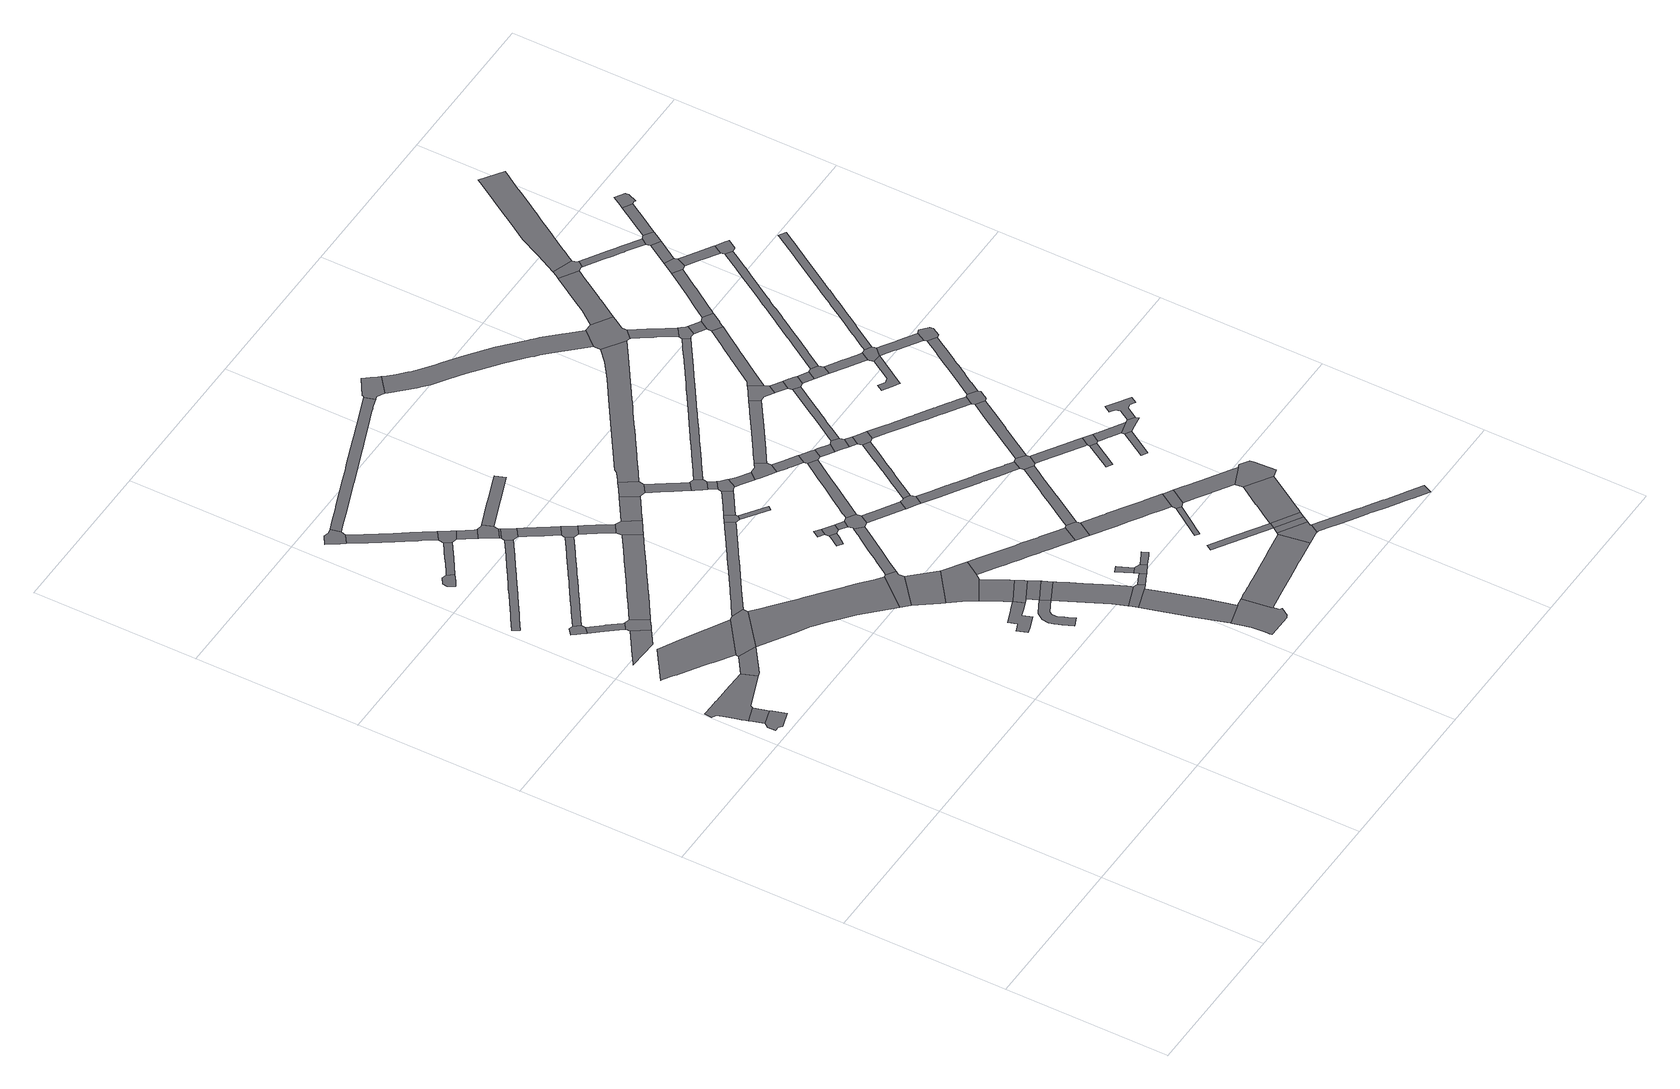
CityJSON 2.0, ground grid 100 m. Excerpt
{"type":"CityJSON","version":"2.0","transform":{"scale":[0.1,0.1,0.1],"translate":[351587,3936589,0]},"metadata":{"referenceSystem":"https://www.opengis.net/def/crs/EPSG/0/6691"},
"CityObjects":{
"road1":{"type":"Road","geometry":[{"type":"MultiSurface","lod":"1","boundaries":[[[0,1,2,3,4,5,6,7]]]}]},
"road2":{"type":"Road","geometry":[{"type":"MultiSurface","lod":"1","boundaries":[[[8,9,7,6,10]]]}]},
"road3":{"type":"Road","attributes":{"RoadStructureAttribute.sectionType":"1"},"geometry":[{"type":"MultiSurface","lod":"1","boundaries":[[[11,12,13,14,15,16,8,10,17,18,19,20,21,22,23,24,25,26,27,28]]]}]},
"road4":{"type":"Road","attributes":{"RoadStructureAttribute.sectionType":"1"},"geometry":[{"type":"MultiSurface","lod":"1","boundaries":[[[29,30,31,32,33,34,35,36]]]}]},
"road5":{"type":"Road","attributes":{"RoadStructureAttribute.sectionType":"1"},"geometry":[{"type":"MultiSurface","lod":"1","boundaries":[[[37,38,19,18,39,40]]]}]},
"road6":{"type":"Road","geometry":[{"type":"MultiSurface","lod":"1","boundaries":[[[41,42,43,44,45,46,47,48,49]]]}]},
"road7":{"type":"Road","attributes":{"RoadStructureAttribute.sectionType":"1"},"geometry":[{"type":"MultiSurface","lod":"1","boundaries":[[[50,51,52,53,54,55,56,57,58,59,60,61,62,63]]]}]},
"road8":{"type":"Road","attributes":{"RoadStructureAttribute.sectionType":"1"},"geometry":[{"type":"MultiSurface","lod":"1","boundaries":[[[64,65,66,67,48,47,68,69,70]]]}]},
"road9":{"type":"Road","geometry":[{"type":"MultiSurface","lod":"1","boundaries":[[[71,29,36,72,73,74,75,76,77,64,70]]]}]},
"road10":{"type":"Road","geometry":[{"type":"MultiSurface","lod":"1","boundaries":[[[78,79,80,81,60,59,37,40]]]}]},
"road11":{"type":"Road","geometry":[{"type":"MultiSurface","lod":"1","boundaries":[[[82,83,84,85,86,87,88,89,90]]]}]},
"road12":{"type":"Road","attributes":{"RoadStructureAttribute.sectionType":"1"},"geometry":[{"type":"MultiSurface","lod":"1","boundaries":[[[91,92,93,94,95,96,97,98,99,100,101,102,103,104,105,106,107,108,109,110,111,112,113,114]]]}]},
"road13":{"type":"Road","attributes":{"RoadStructureAttribute.sectionType":"1"},"geometry":[{"type":"MultiSurface","lod":"1","boundaries":[[[115,116,117,118,119,120,121,122,123,124,125,126,127,128,129,130,41,49,131,132,133,134,135,136,137,138,139,140,141,142,143,144]]]}]},
"road14":{"type":"Road","attributes":{"RoadStructureAttribute.sectionType":"1"},"geometry":[{"type":"MultiSurface","lod":"1","boundaries":[[[145,146,147,148,90,89,149,150]]]}]},
"road15":{"type":"Road","geometry":[{"type":"MultiSurface","lod":"1","boundaries":[[[151,152,153,154,155,156,157,158,159,160]]]}]},
"road16":{"type":"Road","attributes":{"RoadStructureAttribute.sectionType":"1"},"geometry":[{"type":"MultiSurface","lod":"1","boundaries":[[[161,162,163,164,165,166,167,168,169,170,171,172,173,174,175,176,177,178,179,180,181,78,40]]]}]},
"road17":{"type":"Road","attributes":{"RoadStructureAttribute.sectionType":"1"},"geometry":[{"type":"MultiSurface","lod":"1","boundaries":[[[182,183,184,185,186,187,188,189,190,191,192,193,194,195,196,197,158,157]]]}]},
"road18":{"type":"Road","attributes":{"RoadStructureAttribute.sectionType":"1"},"geometry":[{"type":"MultiSurface","lod":"1","boundaries":[[[198,199,200,201,202,203,204,205,206,207,208,209,210,211,212,213,214,215,216,217,218,219,220,221,222,223,76,75]]]}]},
"road19":{"type":"Road","geometry":[{"type":"MultiSurface","lod":"1","boundaries":[[[224,225,226,192,191,145,150,227,228]]]}]},
"road20":{"type":"Road","attributes":{"RoadStructureAttribute.sectionType":"1"},"geometry":[{"type":"MultiSurface","lod":"1","boundaries":[[[229,230,231,232,224,228]]]}]},
"road21":{"type":"Road","geometry":[{"type":"MultiSurface","lod":"1","boundaries":[[[233,234,231,230,235,236,237,238,239,240]]]}]},
"road22":{"type":"Road","attributes":{"RoadStructureAttribute.sectionType":"1"},"geometry":[{"type":"MultiSurface","lod":"1","boundaries":[[[241,238,237,242]]]}]},
"road23":{"type":"Road","geometry":[{"type":"MultiSurface","lod":"1","boundaries":[[[243,244,245,241,242,91,114]]]}]},
"road24":{"type":"Road","attributes":{"RoadStructureAttribute.sectionType":"1"},"geometry":[{"type":"MultiSurface","lod":"1","boundaries":[[[246,247,248,249,250,251,252,253,254,255,256,257,258,259,260,261,262,263,264,81,80,265,266,267,268,269,270,271,272,273,274]]]}]},
"road25":{"type":"Road","attributes":{"RoadStructureAttribute.sectionType":"1"},"geometry":[{"type":"MultiSurface","lod":"1","boundaries":[[[275,276,277,278,279,280,281,282,283,284,285,286,287,288,289]]]}]},
"road26":{"type":"Road","attributes":{"RoadStructureAttribute.sectionType":"1"},"geometry":[{"type":"MultiSurface","lod":"1","boundaries":[[[290,291,292,293,294,295,296,297,244,243,298,299,300,301,302,303]]]}]},
"road27":{"type":"Road","geometry":[{"type":"MultiSurface","lod":"1","boundaries":[[[170,304,305,306,307,308,171]]]}]},
"road28":{"type":"Road","attributes":{"RoadStructureAttribute.sectionType":"1"},"geometry":[{"type":"MultiSurface","lod":"1","boundaries":[[[309,310,311,312,313,314,315,316,317,318,319,320,321,322,323,324,325,326]]]}]},
"road29":{"type":"Road","geometry":[{"type":"MultiSurface","lod":"1","boundaries":[[[327,328,290,303,115,144]]]}]},
"road30":{"type":"Road","attributes":{"RoadStructureAttribute.sectionType":"1"},"geometry":[{"type":"MultiSurface","lod":"1","boundaries":[[[329,330,331,305,304,332,333,334,335]]]}]},
"road31":{"type":"Road","attributes":{"RoadStructureAttribute.sectionType":"1"},"geometry":[{"type":"MultiSurface","lod":"1","boundaries":[[[336,337,338,328,327,339,340,341,342,343]]]}]},
"road32":{"type":"Road","attributes":{"RoadStructureAttribute.sectionType":"1"},"geometry":[{"type":"MultiSurface","lod":"1","boundaries":[[[344,345,346,347,348,349,350,289]]]}]},
"road33":{"type":"Road","geometry":[{"type":"MultiSurface","lod":"1","boundaries":[[[351,348,347,352,353,354,329,335]]]}]},
"road34":{"type":"Road","geometry":[{"type":"MultiSurface","lod":"1","boundaries":[[[355,212,211,356,357,358,359,360,361,362,336,343]]]}]},
"road35":{"type":"Road","geometry":[{"type":"MultiSurface","lod":"1","boundaries":[[[363,364,344,289,288,365,366]]]}]},
"road36":{"type":"Road","attributes":{"RoadStructureAttribute.sectionType":"1"},"geometry":[{"type":"MultiSurface","lod":"1","boundaries":[[[367,368,369,370,371,372,233,240]]]}]},
"road37":{"type":"Road","attributes":{"RoadStructureAttribute.sectionType":"1"},"geometry":[{"type":"MultiSurface","lod":"1","boundaries":[[[326,373,374,363,366]]]}]},
"road38":{"type":"Road","geometry":[{"type":"MultiSurface","lod":"1","boundaries":[[[325,375,376,373,326]]]}]},
"road39":{"type":"Road","attributes":{"RoadStructureAttribute.sectionType":"1"},"geometry":[{"type":"MultiSurface","lod":"1","boundaries":[[[377,378,379,380,381,382,383,384,375,325,385,386,387]]]}]},
"road40":{"type":"Road","attributes":{"RoadStructureAttribute.sectionType":"1"},"geometry":[{"type":"MultiSurface","lod":"1","boundaries":[[[159,388,389,390,391,392,393,394,395,396,397,398,399,400,401,402,403,404,405,406,407,408,409,410,411,412,413,414,415,416,160]]]}]},
"road41":{"type":"Road","attributes":{"RoadStructureAttribute.sectionType":"1"},"geometry":[{"type":"MultiSurface","lod":"1","boundaries":[[[417,418,419,420,421,422,423,424,425,426,427,428,429,430]]]}]},
"road42":{"type":"Road","geometry":[{"type":"MultiSurface","lod":"1","boundaries":[[[431,417,430,432,433,377,387]]]}]},
"road43":{"type":"Road","geometry":[{"type":"MultiSurface","lod":"1","boundaries":[[[434,435,423,422,436,437,438,439,440,441,442,443,444,445,446,447,448,449,450,451,452,453]]]}]},
"road44":{"type":"Road","attributes":{"RoadStructureAttribute.sectionType":"1"},"geometry":[{"type":"MultiSurface","lod":"1","boundaries":[[[454,455,456,457,458,459,460,461,462,308,307,463,464,465,466,467,468]]]}]},
"road45":{"type":"Road","attributes":{"RoadStructureAttribute.sectionType":"1"},"geometry":[{"type":"MultiSurface","lod":"1","boundaries":[[[359,469,470,471,472,473,360]]]}]},
"road46":{"type":"Road","attributes":{"RoadStructureAttribute.sectionType":"1"},"geometry":[{"type":"MultiSurface","lod":"1","boundaries":[[[474,475,476,477,478,479]]]}]},
"road47":{"type":"Road","geometry":[{"type":"MultiSurface","lod":"1","boundaries":[[[480,481,482,483,246,274]]]}]},
"road48":{"type":"Road","attributes":{"RoadStructureAttribute.sectionType":"1"},"geometry":[{"type":"MultiSurface","lod":"1","boundaries":[[[484,485,486,487]]]}]},
"road49":{"type":"Road","geometry":[{"type":"MultiSurface","lod":"1","boundaries":[[[488,484,487,479,478,489]]]}]},
"road50":{"type":"Road","attributes":{"RoadStructureAttribute.sectionType":"1"},"geometry":[{"type":"MultiSurface","lod":"1","boundaries":[[[490,491,492,493,433,432]]]}]},
"road51":{"type":"Road","attributes":{"RoadStructureAttribute.sectionType":"1"},"geometry":[{"type":"MultiSurface","lod":"1","boundaries":[[[494,495,481,480]]]}]},
"road52":{"type":"Road","attributes":{"RoadStructureAttribute.sectionType":"1"},"geometry":[{"type":"MultiSurface","lod":"1","boundaries":[[[496,488,489,497]]]}]},
"road53":{"type":"Road","geometry":[{"type":"MultiSurface","lod":"1","boundaries":[[[498,499,500,473,472,501,502,503]]]}]},
"road54":{"type":"Road","attributes":{"RoadStructureAttribute.sectionType":"1"},"geometry":[{"type":"MultiSurface","lod":"1","boundaries":[[[504,483,482,505,506,507,508]]]}]},
"road55":{"type":"Road","attributes":{"RoadStructureAttribute.sectionType":"1"},"geometry":[{"type":"MultiSurface","lod":"1","boundaries":[[[509,510,511,512]]]}]},
"road56":{"type":"Road","attributes":{"RoadStructureAttribute.sectionType":"1"},"geometry":[{"type":"MultiSurface","lod":"1","boundaries":[[[513,514,515,516,517,518,519,520,353,352,521,522,523,524,525,526,527,528,529,530,531,532,533,534]]]}]},
"road57":{"type":"Road","geometry":[{"type":"MultiSurface","lod":"1","boundaries":[[[535,454,468,536,537,538,539,496,497]]]}]},
"road58":{"type":"Road","geometry":[{"type":"MultiSurface","lod":"1","boundaries":[[[511,492,491,540,541,512]]]}]},
"road59":{"type":"Road","attributes":{"RoadStructureAttribute.sectionType":"1"},"geometry":[{"type":"MultiSurface","lod":"1","boundaries":[[[502,542,543,544,545,546,547,548,549,503]]]}]},
"road60":{"type":"Road","geometry":[{"type":"MultiSurface","lod":"1","boundaries":[[[550,551,552,546,545,553,554,555,556,557,558]]]}]},
"road61":{"type":"Road","attributes":{"RoadStructureAttribute.sectionType":"1"},"geometry":[{"type":"MultiSurface","lod":"1","boundaries":[[[557,559,560,558]]]}]},
"road62":{"type":"Road","attributes":{"RoadStructureAttribute.sectionType":"1"},"geometry":[{"type":"MultiSurface","lod":"1","boundaries":[[[540,561,562,563,564,541]]]}]},
"road63":{"type":"Road","geometry":[{"type":"MultiSurface","lod":"1","boundaries":[[[507,565,566,567,568,569,560,559,508]]]}]},
"road64":{"type":"Road","attributes":{"RoadStructureAttribute.sectionType":"1"},"geometry":[{"type":"MultiSurface","lod":"1","boundaries":[[[570,571,572,573,537,536]]]}]},
"road65":{"type":"Road","attributes":{"RoadStructureAttribute.sectionType":"1"},"geometry":[{"type":"MultiSurface","lod":"1","boundaries":[[[574,575,576,577,578,579,580,581,582,583,584,585,586,587,588,589,590,591,592,593,434,453,594,595,596,597,598,599,600,601,602,603,604,605,606,607,608,609,610,611,612,613,614]]]}]},
"road66":{"type":"Road","attributes":{"RoadStructureAttribute.sectionType":"1"},"geometry":[{"type":"MultiSurface","lod":"1","boundaries":[[[566,615,616,617,618,567]]]}]},
"road67":{"type":"Road","geometry":[{"type":"MultiSurface","lod":"1","boundaries":[[[533,619,620,621,622,623,624,534]]]}]},
"road68":{"type":"Road","geometry":[{"type":"MultiSurface","lod":"1","boundaries":[[[625,626,571,570,627,628,629,630,631]]]}]},
"road69":{"type":"Road","attributes":{"RoadStructureAttribute.sectionType":"1"},"geometry":[{"type":"MultiSurface","lod":"1","boundaries":[[[632,633,634,635,636,637,638,639,640,641,539,538,642,643,644,645,646,647,648,649,650]]]}]},
"road70":{"type":"Road","geometry":[{"type":"MultiSurface","lod":"1","boundaries":[[[651,652,653,654,655,617,616,656,657,658,659]]]}]},
"road71":{"type":"Road","attributes":{"RoadStructureAttribute.sectionType":"1"},"geometry":[{"type":"MultiSurface","lod":"1","boundaries":[[[660,661,662,663,664,665,666,651,659]]]}]},
"road72":{"type":"Road","attributes":{"RoadStructureAttribute.sectionType":"1"},"geometry":[{"type":"MultiSurface","lod":"1","boundaries":[[[667,668,669,670,671]]]}]},
"road73":{"type":"Road","geometry":[{"type":"MultiSurface","lod":"1","boundaries":[[[403,672,673,674,675,676,677,678,679,680,404]]]}]},
"road74":{"type":"Road","attributes":{"RoadStructureAttribute.sectionType":"1"},"geometry":[{"type":"MultiSurface","lod":"1","boundaries":[[[681,682,683,684,685,686,687,688,689,622,621,690,691,692,693,694,695,696]]]}]},
"road75":{"type":"Road","attributes":{"RoadStructureAttribute.sectionType":"1"},"geometry":[{"type":"MultiSurface","lod":"1","boundaries":[[[697,698,699,700,701,702,703,704,705,706,707,708,709,710,711,712,713,714,715,625,631]]]}]},
"road76":{"type":"Road","attributes":{"RoadStructureAttribute.sectionType":"1"},"geometry":[{"type":"MultiSurface","lod":"1","boundaries":[[[716,717,718,719,720,721,722]]]}]},
"road77":{"type":"Road","geometry":[{"type":"MultiSurface","lod":"1","boundaries":[[[723,724,725,726,664,663,632,650]]]}]},
"road78":{"type":"Road","attributes":{"RoadStructureAttribute.sectionType":"1"},"geometry":[{"type":"MultiSurface","lod":"1","boundaries":[[[727,728,729,730,731,732,733,734,735,736,737,738,739,740,741,630,629,742,743,744,745,746,747,748,749,750,751,752,753,754,755]]]}]},
"road79":{"type":"Road","attributes":{"RoadStructureAttribute.sectionType":"1"},"geometry":[{"type":"MultiSurface","lod":"1","boundaries":[[[756,757,758,759,760,761,762,763,764,624,623,765,766,767,768,769,770,771,772,773]]]}]},
"road80":{"type":"Road","attributes":{"RoadStructureAttribute.sectionType":"1"},"geometry":[{"type":"MultiSurface","lod":"1","boundaries":[[[774,775,724,723,776,777]]]}]},
"road81":{"type":"Road","geometry":[{"type":"MultiSurface","lod":"1","boundaries":[[[778,614,613,779,780,781,782]]]}]},
"road82":{"type":"Road","attributes":{"RoadStructureAttribute.sectionType":"1"},"geometry":[{"type":"MultiSurface","lod":"1","boundaries":[[[783,784,785,786,787,788,789,790,791,792,793,794,795,796,797,798,799,800,801,802,803,804,805,806,807,808,499,498]]]}]},
"road83":{"type":"Road","attributes":{"RoadStructureAttribute.sectionType":"1"},"geometry":[{"type":"MultiSurface","lod":"1","boundaries":[[[809,671,810,778,782]]]}]},
"road84":{"type":"Road","attributes":{"RoadStructureAttribute.sectionType":"1"},"geometry":[{"type":"MultiSurface","lod":"1","boundaries":[[[811,812,813,814,815,816,817,818,819,820,821,822,823,653,652,824,825,826,827,828,829]]]}]},
"road85":{"type":"Road","geometry":[{"type":"MultiSurface","lod":"1","boundaries":[[[830,831,832,833,834,835,774,777]]]}]},
"road86":{"type":"Road","geometry":[{"type":"MultiSurface","lod":"1","boundaries":[[[667,671,809,836]]]}]},
"road87":{"type":"Road","geometry":[{"type":"MultiSurface","lod":"1","boundaries":[[[721,837,838,839,681,696,722]]]}]},
"road88":{"type":"Road","attributes":{"RoadStructureAttribute.sectionType":"1"},"geometry":[{"type":"MultiSurface","lod":"1","boundaries":[[[840,833,832,841]]]}]},
"road89":{"type":"Road","attributes":{"RoadStructureAttribute.sectionType":"1"},"geometry":[{"type":"MultiSurface","lod":"1","boundaries":[[[842,843,844,845,846,847,848,849,850,851,852,853,854,855,856,857,858,859,860,861,862,863,864,865,866,867,868,869,870,871,872,873,874,875,876,877,878,552,551]]]}]},
"road90":{"type":"Road","geometry":[{"type":"MultiSurface","lod":"1","boundaries":[[[707,706,879,880,881,882,840,841]]]}]},
"road91":{"type":"Road","geometry":[{"type":"MultiSurface","lod":"1","boundaries":[[[883,884,885,886,727,755,887,888,756,773]]]}]},
"road92":{"type":"Road","attributes":{"RoadStructureAttribute.sectionType":"1"},"geometry":[{"type":"MultiSurface","lod":"1","boundaries":[[[889,890,891,892,667,836,893,894,895,896,897]]]}]},
"road93":{"type":"Road","attributes":{"RoadStructureAttribute.sectionType":"1"},"geometry":[{"type":"MultiSurface","lod":"1","boundaries":[[[674,898,899,900,901,902,903,904,905,906,907,908,909,910,911,912,913,914,915,916,917,918,919,920,921,922,923,924,925,926,927,928,929,930,931,932,675]]]}]},
"road94":{"type":"Road","attributes":{"RoadStructureAttribute.sectionType":"1"},"geometry":[{"type":"MultiSurface","lod":"1","boundaries":[[[933,934,935,936,937,838,837,938,939,940,941,942,943]]]}]},
"road95":{"type":"Road","attributes":{"RoadStructureAttribute.sectionType":"1"},"geometry":[{"type":"MultiSurface","lod":"1","boundaries":[[[944,945,946,947,948,949,950,951,952,953,954,955,956,957,958,959,960,961,962,963,964,965,966,967,968,969,970,971,972,973,780,779]]]}]},
"road96":{"type":"Road","attributes":{"RoadStructureAttribute.sectionType":"1"},"geometry":[{"type":"MultiSurface","lod":"1","boundaries":[[[974,975,976,977,835,834,978,979,980,981,982,983,984,985,986]]]}]},
"road97":{"type":"Road","attributes":{"RoadStructureAttribute.sectionType":"1"},"geometry":[{"type":"MultiSurface","lod":"1","boundaries":[[[987,988,989,990,991,992,993,994,884,883,995,996,997,998,999,1000,1001,1002]]]}]},
"road98":{"type":"Road","attributes":{"RoadStructureAttribute.sectionType":"1"},"geometry":[{"type":"MultiSurface","lod":"1","boundaries":[[[1003,1004,1005,1006]]]}]},
"road99":{"type":"Road","geometry":[{"type":"MultiSurface","lod":"1","boundaries":[[[1007,1008,1009,1010,1011,811,829,1012,1013]]]}]},
"road100":{"type":"Road","geometry":[{"type":"MultiSurface","lod":"1","boundaries":[[[896,1014,1015,1016,1017,1018,933,943,897]]]}]},
"road101":{"type":"Road","attributes":{"RoadStructureAttribute.sectionType":"1"},"geometry":[{"type":"MultiSurface","lod":"1","boundaries":[[[1019,1020,1021,1022,1023,1024,1025,1026,1027,1028,1029,1030,1031,1032,1033,1034,1035,1036,1037,880,879,1038,1039,1040,1041,1042,1043,1044,1045,1046,1047,1048]]]}]},
"road102":{"type":"Road","attributes":{"RoadStructureAttribute.sectionType":"1"},"geometry":[{"type":"MultiSurface","lod":"1","boundaries":[[[1049,1050,1051,1052,1053,886,885,1054,1055,1056,1057,1058,1059]]]}]},
"road103":{"type":"Road","attributes":{"RoadStructureAttribute.sectionType":"1"},"geometry":[{"type":"MultiSurface","lod":"1","boundaries":[[[1060,1061,1062,1063,1007,1013]]]}]},
"road104":{"type":"Road","geometry":[{"type":"MultiSurface","lod":"1","boundaries":[[[1064,987,1002,1003,1006,1065,1066]]]}]},
"road105":{"type":"Road","attributes":{"RoadStructureAttribute.sectionType":"1"},"geometry":[{"type":"MultiSurface","lod":"1","boundaries":[[[1067,1068,1069,1070]]]}]},
"road106":{"type":"Road","geometry":[{"type":"MultiSurface","lod":"1","boundaries":[[[986,1071,1072,1073,1074,1075,1062,1061,1076,974]]]}]},
"road107":{"type":"Road","attributes":{"RoadStructureAttribute.sectionType":"1"},"geometry":[{"type":"MultiSurface","lod":"1","boundaries":[[[1065,1077,1078,1079,1080,1081,1082,1083,1066]]]}]},
"road108":{"type":"Road","attributes":{"RoadStructureAttribute.sectionType":"1"},"geometry":[{"type":"MultiSurface","lod":"1","boundaries":[[[1084,1085,1072,1071]]]}]},
"road109":{"type":"Road","geometry":[{"type":"MultiSurface","lod":"1","boundaries":[[[1084,1086,1087,1088,1089,1090,1091,1085]]]}]},
"road110":{"type":"Road","geometry":[{"type":"MultiSurface","lod":"1","boundaries":[[[1092,1093,1094,1081,1080,1067,1070,1095]]]}]},
"road111":{"type":"Road","attributes":{"RoadStructureAttribute.sectionType":"1"},"geometry":[{"type":"MultiSurface","lod":"1","boundaries":[[[1096,1097,1098,1099,1100,1101,1102,1103,1009,1008,1104,1105,1106,1107,1108,1109,1110,1111,1112]]]}]},
"road112":{"type":"Road","geometry":[{"type":"MultiSurface","lod":"1","boundaries":[[[1113,1114,1115,1019,1048,1049,1059,1116,1117]]]}]},
"road113":{"type":"Road","geometry":[{"type":"MultiSurface","lod":"1","boundaries":[[[1118,1119,1120,1121,1122,1123,916,915,801,800,1124]]]}]},
"road114":{"type":"Road","attributes":{"RoadStructureAttribute.sectionType":"1"},"geometry":[{"type":"MultiSurface","lod":"1","boundaries":[[[1125,1126,1127,1128,1129,1130,1131,1132,1118,1124]]]}]},
"road115":{"type":"Road","attributes":{"RoadStructureAttribute.sectionType":"1"},"geometry":[{"type":"MultiSurface","lod":"1","boundaries":[[[1133,1134,1135,1136,1137,1089,1088,1138,1139,1140,1141]]]}]},
"road116":{"type":"Road","geometry":[{"type":"MultiSurface","lod":"1","boundaries":[[[1142,1143,1144,1130,1129,860,859,1145,1146,1147]]]}]},
"road117":{"type":"Road","geometry":[{"type":"MultiSurface","lod":"1","boundaries":[[[1148,1149,1150,1151,1152,1153,1154,1155,1156,1157,1094,1093]]]}]},
"road118":{"type":"Road","attributes":{"RoadStructureAttribute.sectionType":"1"},"geometry":[{"type":"MultiSurface","lod":"1","boundaries":[[[1147,1146,1158,1159]]]}]},
"road119":{"type":"Road","attributes":{"RoadStructureAttribute.sectionType":"1"},"geometry":[{"type":"MultiSurface","lod":"1","boundaries":[[[1160,1161,1162,1163,1164,1165,1166,1167,1168,1169,1170,1171,1172,1173,1174,1175,1165,1176,1177,1178,1179]]]}]},
"road120":{"type":"Road","geometry":[{"type":"MultiSurface","lod":"1","boundaries":[[[1133,1141,1166,1165,1164,1180,1181]]]}]},
"road121":{"type":"Road","attributes":{"RoadStructureAttribute.sectionType":"1"},"geometry":[{"type":"MultiSurface","lod":"1","boundaries":[[[1182,1183,1184,1185,1186,1187,1188,1189,1190,1115,1114,1191,1192,1193,1194,1195,1196,1197,1198,1199,1200,1201,1202,1203]]]}]},
"road122":{"type":"Road","geometry":[{"type":"MultiSurface","lod":"1","boundaries":[[[1158,1112,1111,1204,1205,1206,1207,1208,1209,1159]]]}]},
"road123":{"type":"Road","attributes":{"RoadStructureAttribute.sectionType":"1"},"geometry":[{"type":"MultiSurface","lod":"1","boundaries":[[[1210,1211,1212,1123,1122,1213,1214,1215,1216,1217,1218,1219,1220]]]}]},
"road124":{"type":"Road","attributes":{"RoadStructureAttribute.sectionType":"1"},"geometry":[{"type":"MultiSurface","lod":"1","boundaries":[[[1090,1221,1222,1223,1224,1225,1226,1227,1228,1229,1230,1231,1232,1233,1234,1235,1236,1237,1238,1239,1240,1241,1242,1243,1244,1245,1246,1247,1248,1249,1250,1251,1252,1253,1254,1255,1256,1257,1258,1259,1260,1261,1262,1091]]]}]},
"road125":{"type":"Road","geometry":[{"type":"MultiSurface","lod":"1","boundaries":[[[1263,1160,1179,1182,1203,1264,1265,1266]]]}]},
"road126":{"type":"Road","attributes":{"RoadStructureAttribute.sectionType":"1"},"geometry":[{"type":"MultiSurface","lod":"1","boundaries":[[[1267,1268,1269,1270,1271,1208,1207,1272,1273,1274,1275,1276,1277]]]}]},
"road127":{"type":"Road","geometry":[{"type":"MultiSurface","lod":"1","boundaries":[[[1278,1279,1280,1281,1282,1210,1220,1283,1284]]]}]},
"road128":{"type":"Road","geometry":[{"type":"MultiSurface","lod":"1","boundaries":[[[1276,1285,1286,1287,1288,1289,1290,1277]]]}]},
"road129":{"type":"Road","attributes":{"RoadStructureAttribute.sectionType":"1"},"geometry":[{"type":"MultiSurface","lod":"1","boundaries":[[[1180,1291,1292,1293,1294,1295,1296,1297,1298,1299,1300,1301,1302,1303,1304,1305,1306,1307,1308,1309,1310,1311,1312,1313,1314,1315,1316,1317,1318,1319,1320,1321,1322,1323,1324,1325,1326,1327,1328,1329,1330,1331,1181]]]}]},
"road130":{"type":"Road","attributes":{"RoadStructureAttribute.sectionType":"1"},"geometry":[{"type":"MultiSurface","lod":"1","boundaries":[[[1332,1333,1334,1335,1336,1337,1338,1339,1340,1341,1342,1343,1344,1345,1278,1284]]]}]},
"road131":{"type":"Road","attributes":{"RoadStructureAttribute.sectionType":"1"},"geometry":[{"type":"MultiSurface","lod":"1","boundaries":[[[1346,1347,1348,1349,1350,1351,1288,1287]]]}]},
"road132":{"type":"Road","attributes":{"RoadStructureAttribute.sectionType":"1"},"geometry":[{"type":"MultiSurface","lod":"1","boundaries":[[[1352,1353,1354,1355,1356,1357,1358,1286,1285]]]}]},
"road133":{"type":"Road","attributes":{"RoadStructureAttribute.sectionType":"1"},"geometry":[{"type":"MultiSurface","lod":"1","boundaries":[[[1359,1360,1361,1362,1363,1364,1365,1281,1280,1366,1367,1368,1369,1370,1371,1372,1373,1374,1375,1376,1377,1378,1379,1380,1381,1382,1383,1384,1385,1386,1387,1388,1389,1390]]]}]},
"road134":{"type":"Road","geometry":[{"type":"MultiSurface","lod":"1","boundaries":[[[1391,1340,1339,1349,1348,1392,1393,1394]]]}]},
"road135":{"type":"Road","geometry":[{"type":"MultiSurface","lod":"1","boundaries":[[[1395,1396,1397,1398,1399,1356,1355,1242,1241]]]}]},
"road136":{"type":"Road","attributes":{"RoadStructureAttribute.sectionType":"1"},"geometry":[{"type":"MultiSurface","lod":"1","boundaries":[[[1400,1401,1402,1403,1404,1391,1394]]]}]},
"road137":{"type":"Road","geometry":[{"type":"MultiSurface","lod":"1","boundaries":[[[1405,1406,1407,1408,1402,1401,1409,1410,1411]]]}]}
},
"vertices":[
[96,2115,0],[96,2067,0],[121,2067,0],[142,2051,0],[238,2081,0],[214,2158,0],[209,2171,0],[113,2141,0],
[86,2229,0],[89,2219,0],[182,2259,0],
[22,2402,0],[35,2394,0],[55,2329,0],[71,2274,0],[75,2263,0],[77,2256,0],[191,2277,0],[408,2359,0],[374,2448,0],[275,2450,0],[226,2451,0],[201,2452,0],[127,2453,0],[125,2453,0],[73,2454,0],[22,2455,0],[12,2456,0],[9,2410,0],
[363,3122,0],[362,3122,0],[247,3044,0],[240,3040,0],[153,2981,0],[144,2975,0],[332,2967,0],[425,3029,0],
[484,2526,0],[403,2468,0],[432,2368,0],[594,2484,0],
[237,3404,0],[211,3408,0],[176,3378,0],[195,3353,0],[199,3349,0],[208,3337,0],[230,3310,0],[264,3342,0],[267,3369,0],
[127,2782,0],[178,2750,0],[198,2736,0],[203,2733,0],[218,2723,0],[288,2677,0],[346,2640,0],[361,2630,0],[380,2617,0],[488,2547,0],[706,2709,0],[448,2851,0],[312,2926,0],[117,2788,0],
[398,3178,0],[395,3181,0],[334,3256,0],[329,3262,0],[288,3238,0],[356,3155,0],[359,3150,0],
[362,3146,0],[444,3042,0],[452,3047,0],[460,3053,0],[493,3075,0],[431,3168,0],[416,3172,0],
[808,2660,0],[808,2669,0],[809,2690,0],[735,2713,0],
[203,4190,0],[166,4164,0],[161,4132,0],[184,4093,0],[217,4115,0],[242,4132,0],[258,4143,0],[263,4146,0],[232,4180,0],
[623,4051,0],[521,3983,0],[460,3942,0],[398,3901,0],[336,3860,0],[315,3846,0],[272,3817,0],[179,3755,0],[147,3734,0],[121,3716,0],[46,3667,0],[68,3627,0],[144,3677,0],[165,3691,0],[174,3697,0],[204,3717,0],[287,3772,0],[294,3777,0],[340,3808,0],[362,3822,0],[420,3860,0],[487,3905,0],[545,3944,0],[648,4013,0],
[805,3784,0],[737,3739,0],[703,3716,0],[698,3712,0],[688,3706,0],[581,3634,0],[570,3627,0],[523,3595,0],[510,3586,0],[451,3548,0],[450,3547,0],[422,3528,0],[409,3519,0],[355,3483,0],[338,3472,0],[331,3467,0],[381,3446,0],[388,3450,0],[426,3476,0],[434,3481,0],[450,3492,0],[502,3527,0],[550,3558,0],[596,3590,0],[610,3599,0],[620,3605,0],[713,3668,0],[727,3677,0],[767,3704,0],[830,3747,0],
[439,4320,0],[337,4251,0],[334,4249,0],[265,4202,0],[364,4214,0],[467,4284,0],
[195,4883,0],[190,4885,0],[164,4894,0],[108,4859,0],[154,4791,0],[154,4790,0],[172,4763,0],[226,4801,0],[235,4831,0],[223,4893,0],
[729,2402,0],[794,2363,0],[880,2311,0],[882,2310,0],[892,2302,0],[948,2259,0],[984,2228,0],[1054,2169,0],[1079,2148,0],[1246,1981,0],[1405,2170,0],[1359,2209,0],[1299,2259,0],[1241,2307,0],[1236,2311,0],[1164,2369,0],[1052,2459,0],[1032,2475,0],[978,2520,0],[908,2577,0],[866,2611,0],
[235,4670,0],[238,4666,0],[278,4605,0],[307,4563,0],[316,4549,0],[375,4460,0],[385,4447,0],[386,4444,0],[396,4430,0],[445,4357,0],[499,4393,0],[461,4450,0],[456,4458,0],[419,4514,0],[370,4586,0],[282,4718,0],
[555,3117,0],[577,3131,0],[580,3133,0],[591,3141,0],[644,3176,0],[695,3211,0],[705,3217,0],[804,3284,0],[805,3284,0],[821,3295,0],[830,3301,0],[947,3380,0],[950,3382,0],[1038,3440,0],[975,3534,0],[968,3529,0],[873,3465,0],[772,3397,0],[767,3393,0],[756,3386,0],[748,3381,0],[721,3363,0],[644,3311,0],[583,3270,0],[536,3238,0],[529,3233,0],
[555,4311,0],[541,4332,0],[504,4387,0],[497,4276,0],[499,4276,0],
[555,4192,0],[562,4181,0],[620,4219,0],[609,4229,0],
[664,4217,0],[650,4212,0],[564,4178,0],[621,4091,0],[624,4087,0],[680,4124,0],[680,4130,0],[686,4156,0],
[686,4116,0],[630,4078,0],
[681,4006,0],[735,4043,0],[688,4112,0],
[1336,3117,0],[1318,3105,0],[1304,3095,0],[1201,3026,0],[1193,3021,0],[1128,2977,0],[1101,2959,0],[1086,2948,0],[1066,2935,0],[1056,2928,0],[1051,2925,0],[942,2852,0],[939,2850,0],[906,2827,0],[881,2811,0],[865,2800,0],[815,2767,0],[814,2766,0],[747,2722,0],[902,2753,0],[941,2779,0],[1119,2898,0],[1128,2904,0],[1133,2908,0],[1174,2935,0],[1233,2974,0],[1257,2990,0],[1345,3050,0],[1367,3064,0],
[1577,1482,0],[1548,1471,0],[1509,1456,0],[1438,1429,0],[1457,1376,0],[1430,1366,0],[1406,1358,0],[1428,1295,0],[1459,1306,0],[1542,1336,0],[1522,1390,0],[1536,1396,0],[1571,1409,0],[1615,1426,0],[1591,1487,0],
[866,3849,0],[838,3890,0],[813,3926,0],[799,3948,0],[795,3953,0],[772,3987,0],[772,3988,0],[757,4010,0],[708,3966,0],[739,3919,0],[741,3917,0],[756,3893,0],[760,3888,0],[810,3812,0],
[1290,1937,0],[1465,2082,0],[1460,2117,0],[1475,2139,0],[1425,2172,0],
[1631,1350,0],[1581,1323,0],[1552,1283,0],[1547,1240,0],[1554,1209,0],[1556,1204,0],[1570,1171,0],[1596,1108,0],[1652,1132,0],[1635,1173,0],[1627,1192,0],[1612,1227,0],[1609,1243,0],[1611,1260,0],[1622,1276,0],[1658,1295,0],[1700,1317,0],[1671,1371,0],
[862,3738,0],[917,3773,0],
[1596,1938,0],[1583,1953,0],[1549,1990,0],[1359,1843,0],[1360,1841,0],[1384,1809,0],[1400,1787,0],
[1028,3608,0],[971,3693,0],[936,3745,0],[874,3720,0],[888,3700,0],[918,3655,0],[966,3583,0],[973,3573,0],
[1735,1564,0],[1724,1584,0],[1689,1649,0],[1646,1728,0],[1504,1642,0],[1540,1582,0],[1567,1528,0],
[1472,1694,0],[1670,1759,0],[1730,1852,0],[1597,1937,0],
[974,3562,0],[1071,3463,0],[1076,3466,0],[1079,3468,0],[1127,3500,0],[1064,3593,0],[1032,3603,0],[1031,3605,0],
[1767,1502,0],[1760,1516,0],[1631,1432,0],[1642,1436,0],
[1044,4291,0],[1022,4351,0],[1002,4344,0],[994,4341,0],[874,4296,0],[815,4274,0],
[1801,1439,0],[1781,1477,0],
[1829,1382,0],[1804,1434,0],
[2014,994,0],[2011,1006,0],[2001,1026,0],[1971,1091,0],[1925,1190,0],[1900,1239,0],[1869,1302,0],[1837,1365,0],[1802,1106,0],[1842,1023,0],[1873,941,0],
[286,4851,0],[390,4889,0],[394,4891,0],[449,4912,0],[580,4961,0],[583,4962,0],[602,4969,0],[810,5048,0],[847,5061,0],[862,5067,0],[881,5074,0],[1059,5141,0],[1117,5163,0],[1136,5170,0],[1145,5174,0],[1207,5193,0],[1187,5255,0],[1072,5212,0],[983,5178,0],[899,5147,0],[873,5137,0],[694,5070,0],[668,5060,0],[640,5050,0],[588,5030,0],[391,4956,0],[389,4955,0],[367,4947,0],[289,4918,0],
[1890,888,0],[1922,785,0],[1966,636,0],[1969,623,0],[2033,424,0],[2037,406,0],[2173,444,0],[2126,625,0],[2092,736,0],[2073,797,0],[2067,816,0],[2037,915,0],[2037,917,0],[2032,932,0],
[1881,919,0],[2059,945,0],[2041,981,0],
[2225,453,0],[2176,445,0],[2040,397,0],[2046,371,0],[2052,344,0],[2057,319,0],[2063,292,0],[2067,265,0],[2069,240,0],[2071,212,0],[2072,185,0],[2073,171,0],[2221,169,0],[2236,176,0],[2241,178,0],[2273,228,0],[2262,234,0],[2260,236,0],[2254,266,0],[2252,274,0],
[1640,2498,0],[1617,2463,0],[1612,2455,0],[1595,2429,0],[1545,2354,0],[1527,2328,0],[1504,2292,0],[1485,2264,0],[1435,2188,0],[1486,2156,0],[1522,2211,0],[1578,2295,0],[1588,2310,0],[1652,2406,0],[1685,2456,0],
[1179,3536,0],[1181,3537,0],[1197,3548,0],[1281,3604,0],[1219,3697,0],
[1522,2570,0],[1482,2508,0],[1515,2488,0],[1549,2535,0],[1566,2558,0],[1530,2583,0],
[1397,3057,0],[1415,3081,0],[1414,3096,0],[1380,3146,0],
[1551,2646,0],[1516,2670,0],[1491,2633,0],[1526,2609,0],
[1617,2602,0],[1592,2565,0],
[2124,977,0],[2136,983,0],[2118,1019,0],[2074,997,0],
[1542,2951,0],[1560,2975,0],
[1664,2571,0],[1639,2533,0],
[1375,3667,0],[1312,3760,0],[1268,3730,0],[1315,3598,0],[1317,3596,0],[1369,3633,0],
[1442,3187,0],[1489,3146,0],[1497,3151,0],[1566,3198,0],[1532,3248,0],
[2100,1153,0],[2064,1136,0],[2106,1046,0],[2142,1063,0],
[2161,1572,0],[2096,1615,0],[2089,1619,0],[2086,1621,0],[2001,1676,0],[1971,1695,0],[1942,1714,0],[1794,1810,0],[1681,1752,0],[1774,1692,0],[1821,1661,0],[1828,1657,0],[1846,1645,0],[1886,1619,0],[1931,1590,0],[1986,1555,0],[1996,1548,0],[2043,1518,0],[2099,1482,0],[2136,1458,0],[2164,1439,0],[2219,1535,0],
[1646,2506,0],[1716,2464,0],[1747,2516,0],[1743,2544,0],[1693,2577,0],
[2197,1014,0],[2180,1049,0],
[1386,3497,0],[1388,3495,0],[1405,3470,0],[1458,3393,0],[1506,3431,0],[1454,3507,0],[1439,3530,0],[1437,3532,0],
[1559,3369,0],[1562,3385,0],[1535,3422,0],[1467,3380,0],[1468,3378,0],[1492,3343,0],[1506,3323,0],[1508,3320,0],[1557,3355,0],
[1538,3278,0],[1587,3311,0],
[2261,1045,0],[2284,1057,0],[2266,1092,0],[2250,1084,0],
[1580,3207,0],[1600,3208,0],[1631,3268,0],[1627,3271,0],[1593,3301,0],
[1914,2339,0],[1945,2391,0],[1853,2449,0],[1849,2452,0],
[2597,510,0],[2592,509,0],[2460,489,0],[2443,486,0],[2401,480,0],[2393,478,0],[2389,478,0],[2381,476,0],[2378,476,0],[2368,475,0],[2356,473,0],[2354,472,0],[2325,468,0],[2320,467,0],[2307,465,0],[2295,463,0],[2265,459,0],[2264,459,0],[2252,457,0],[2239,455,0],[2381,294,0],[2431,302,0],[2444,304,0],[2456,306,0],[2458,306,0],[2499,312,0],[2500,313,0],[2501,313,0],[2512,314,0],[2524,316,0],[2537,318,0],[2549,320,0],[2551,320,0],[2561,322,0],[2570,323,0],[2595,327,0],[2618,331,0],[2633,333,0],[2711,345,0],[2782,355,0],[2754,535,0],
[1633,3187,0],[1700,3144,0],[1740,3190,0],[1667,3237,0],
[2177,1431,0],[2220,1404,0],[2236,1394,0],[2293,1487,0],[2290,1509,0],[2239,1540,0],
[1978,2393,0],[1975,2388,0],[1916,2338,0],[1976,2300,0],[1991,2291,0],[2023,2341,0],[2018,2372,0],
[1951,2967,0],[1885,2867,0],[1831,2785,0],[1822,2772,0],[1781,2710,0],[1763,2684,0],[1738,2646,0],[1734,2639,0],[1713,2608,0],[1709,2601,0],[1782,2601,0],[1784,2604,0],[1799,2627,0],[1824,2665,0],[1825,2666,0],[1832,2677,0],[1872,2738,0],[1917,2807,0],[2000,2933,0],
[1843,3126,0],[1844,3155,0],[1807,3210,0],[1778,3191,0],[1770,3191,0],[1713,3136,0],[1722,3130,0],[1785,3090,0],[1810,3074,0],
[1864,3039,0],[1866,3038,0],[1884,3026,0],[1946,2986,0],[1978,3040,0],[1942,3063,0],[1902,3089,0],
[2805,616,0],[2629,729,0],[2488,818,0],[2467,784,0],[2784,582,0],
[1226,5199,0],[1256,5184,0],[1272,5176,0],[1373,5257,0],[1363,5269,0],[1338,5301,0],[1308,5342,0],[1199,5270,0],[1201,5267,0],
[2707,1225,0],[2622,1279,0],[2611,1285,0],[2566,1314,0],[2505,1353,0],[2472,1374,0],[2426,1403,0],[2424,1404,0],[2408,1415,0],[2368,1309,0],[2434,1268,0],[2503,1224,0],[2534,1204,0],[2597,1164,0],[2632,1142,0],[2648,1132,0],
[2114,2527,0],[2120,2536,0],[2125,2544,0],[2138,2565,0],[2140,2568,0],[2158,2596,0],[2196,2656,0],[2196,2658,0],[2221,2697,0],[2262,2763,0],[2223,2788,0],[2162,2688,0],[2145,2660,0],[2106,2597,0],[2101,2588,0],[2097,2583,0],[2059,2523,0],[2056,2519,0],[2020,2460,0],
[2536,937,0],[2519,913,0],[2544,896,0],[2576,942,0],[2588,960,0],[2675,1086,0],[2650,1103,0],
[2029,2933,0],[2060,2988,0],[2037,3003,0],[1987,3034,0],
[2519,2028,0],[2473,2057,0],[2472,2057,0],[2424,2088,0],[2408,2098,0],[2367,2124,0],[2316,2156,0],[2313,2158,0],[2220,2217,0],[2217,2219,0],[2211,2223,0],[2190,2236,0],[2180,2243,0],[2111,2286,0],[2106,2289,0],[2088,2229,0],[2145,2193,0],[2165,2181,0],[2222,2144,0],[2288,2103,0],[2298,2097,0],[2304,2093,0],[2324,2080,0],[2335,2073,0],[2389,2039,0],[2394,2036,0],[2410,2026,0],[2440,2006,0],[2490,1975,0],
[2495,1951,0],[2432,1850,0],[2394,1790,0],[2384,1773,0],[2375,1759,0],[2369,1749,0],[2368,1748,0],[2348,1716,0],[2263,1579,0],[2314,1547,0],[2409,1700,0],[2414,1707,0],[2419,1715,0],[2421,1719,0],[2481,1815,0],[2489,1829,0],[2512,1865,0],[2547,1920,0],
[2137,2938,0],[2077,2977,0],[2059,2914,0],[2102,2887,0],
[2761,546,0],[2871,369,0],[2904,421,0],[2898,424,0],[2914,449,0],
[1422,3699,0],[1471,3732,0],[1485,3741,0],[1587,3810,0],[1609,3825,0],[1705,3889,0],[1714,3895,0],[1818,3966,0],[1823,3969,0],[1848,3986,0],[1935,4045,0],[1946,4052,0],[2051,4123,0],[2054,4125,0],[2057,4127,0],[2170,4203,0],[2171,4204,0],[2274,4273,0],[2147,4359,0],[2073,4292,0],[1967,4214,0],[1800,4102,0],[1388,3823,0],[1377,3804,0],[1346,3783,0],[1332,3774,0],
[2937,486,0],[2774,566,0],
[2205,3479,0],[2203,3478,0],[2196,3473,0],[2182,3464,0],[2096,3406,0],[2073,3390,0],[2070,3389,0],[2006,3345,0],[1963,3316,0],[1962,3315,0],[1887,3264,0],[1859,3246,0],[1853,3242,0],[1869,3172,0],[1929,3212,0],[2040,3287,0],[2082,3315,0],[2110,3334,0],[2242,3423,0],
[2118,2877,0],[2127,2871,0],[2174,2841,0],[2207,2892,0],[2201,2919,0],[2164,2946,0],
[2958,520,0],
[2704,1096,0],[2763,1189,0],[2725,1213,0],
[2247,2867,0],[2214,2816,0],
[1667,3455,0],[1682,3465,0],[1788,3536,0],[1806,3549,0],[1826,3562,0],[1915,3621,0],[1920,3625,0],[1980,3665,0],[1983,3667,0],[2000,3679,0],[2035,3702,0],[2040,3706,0],[2162,3787,0],[2228,3832,0],[2283,3868,0],[2315,3890,0],[2386,3938,0],[2463,3989,0],[2438,4028,0],[2337,3961,0],[2335,3959,0],[2289,3928,0],[2225,3885,0],[2219,3881,0],[2151,3835,0],[2137,3826,0],[2113,3810,0],[2099,3800,0],[1982,3722,0],[1977,3719,0],[1957,3705,0],[1881,3655,0],[1868,3645,0],[1800,3600,0],[1751,3567,0],[1656,3503,0],[1634,3489,0],
[2290,2768,0],[2322,2820,0],[2308,2829,0],[2291,2839,0],
[2566,1927,0],[2599,1977,0],[2594,1997,0],[2547,2034,0],[2492,1974,0],[2497,1954,0],
[2967,873,0],[2892,755,0],[2888,749,0],[2834,662,0],[2967,533,0],[3000,586,0],[3016,612,0],[3126,784,0],[2972,881,0],
[1284,5161,0],[1339,5103,0],[1397,5047,0],[1404,5040,0],[1411,5034,0],[1453,4999,0],[1532,4943,0],[1623,4881,0],[1683,4835,0],[1791,4753,0],[1880,4675,0],[1906,4652,0],[1923,4635,0],[1945,4615,0],[2001,4558,0],[2076,4479,0],[2136,4415,0],[2146,4405,0],[2233,4501,0],[2159,4579,0],[2144,4595,0],[2060,4684,0],[2046,4698,0],[2024,4718,0],[2009,4732,0],[1879,4849,0],[1740,4955,0],[1696,4989,0],[1623,5038,0],[1606,5050,0],[1532,5102,0],[1484,5143,0],[1476,5151,0],[1431,5194,0],[1382,5247,0],
[3090,981,0],[3051,1006,0],[2903,1100,0],[2824,1150,0],[2819,1153,0],[2759,1061,0],[2771,1053,0],[2846,1005,0],[2849,1004,0],[2881,983,0],[2964,930,0],
[2877,366,0],[2884,362,0],[2949,321,0],[2966,310,0],[2982,300,0],[3048,258,0],[3104,223,0],[3124,210,0],[3130,207,0],[3142,199,0],[3159,188,0],[3227,144,0],[3275,113,0],[3290,104,0],[3309,91,0],[3354,62,0],[3356,61,0],[3447,3,0],[3471,59,0],[3436,81,0],[3402,103,0],[3387,113,0],[3367,125,0],[3276,182,0],[3263,190,0],[3178,243,0],[3178,244,0],[3161,256,0],[3137,274,0],[3026,343,0],
[2401,3324,0],[2289,3145,0],[2276,3125,0],[2255,3091,0],[2238,2977,0],[2276,3039,0],[2287,3056,0],[2290,3061,0],[2291,3062,0],[2315,3101,0],[2328,3121,0],[2361,3174,0],[2440,3299,0],
[2862,1809,0],[2833,1828,0],[2813,1841,0],[2812,1841,0],[2796,1851,0],[2770,1868,0],[2703,1911,0],[2645,1948,0],[2658,1868,0],[2682,1853,0],[2738,1817,0],[2760,1803,0],[2767,1799,0],[2818,1766,0],[2822,1764,0],[2830,1759,0],
[2831,1744,0],[2734,1586,0],[2768,1565,0],[2865,1723,0],
[2360,3444,0],[2350,3474,0],[2302,3545,0],[2296,3540,0],[2261,3517,0],[2273,3427,0],[2328,3393,0],
[3132,785,0],[3173,797,0],[3166,932,0],[3161,953,0],[3110,986,0],
[2821,2502,0],[2781,2527,0],[2742,2552,0],[2739,2554,0],[2681,2590,0],[2670,2598,0],[2659,2605,0],[2639,2617,0],[2637,2619,0],[2574,2659,0],[2570,2661,0],[2566,2664,0],[2557,2670,0],[2533,2685,0],[2491,2712,0],[2463,2730,0],[2457,2733,0],[2428,2752,0],[2420,2757,0],[2367,2720,0],[2397,2700,0],[2457,2662,0],[2500,2635,0],[2526,2618,0],[2527,2618,0],[2541,2608,0],[2568,2591,0],[2626,2554,0],[2644,2543,0],[2789,2450,0],
[2794,2431,0],[2731,2330,0],[2669,2231,0],[2668,2230,0],[2662,2220,0],[2643,2075,0],[2709,2181,0],[2712,2186,0],[2720,2199,0],[2773,2283,0],[2844,2398,0],
[2333,3390,0],[2394,3351,0],[2427,3402,0],[2376,3434,0],
[2878,1800,0],[2883,1725,0],[2915,1776,0],
[3005,1631,0],[2906,1472,0],[2940,1451,0],[3038,1609,0],
[2467,3305,0],[2500,3356,0],[2481,3368,0],[2463,3379,0],[2459,3382,0],[2401,3326,0],
[2904,1712,0],[2935,1691,0],[2946,1685,0],[3000,1650,0],[3082,1670,0],[2937,1761,0],[2934,1763,0],
[2530,3266,0],[2559,3319,0],
[2564,3244,0],[2569,3241,0],[2604,3219,0],[2636,3270,0],[2627,3299,0],[2587,3322,0],
[3149,1627,0],[3142,1648,0],[3104,1672,0],[3058,1613,0],
[2499,3818,0],[2494,3811,0],[2480,3791,0],[2446,3739,0],[2434,3722,0],[2414,3692,0],[2408,3682,0],[2327,3561,0],[2415,3572,0],[2491,3686,0],[2493,3689,0],[2511,3716,0],[2521,3730,0],[2567,3799,0],[2577,3814,0],[2626,3887,0],[2570,3925,0],
[2895,2454,0],[2891,2473,0],[2841,2506,0],[2856,2401,0],[2864,2403,0],
[2346,4317,0],[2345,4346,0],[2384,4409,0],[2393,4423,0],[2396,4428,0],[2283,4502,0],[2299,4269,0],
[2302,4264,0],[2355,4187,0],[2371,4163,0],[2380,4150,0],[2445,4054,0],[2499,4091,0],[2426,4198,0],[2407,4226,0],
[2830,3147,0],[2807,3162,0],[2732,3209,0],[2730,3211,0],[2677,3244,0],[2685,3167,0],[2686,3167,0],[2783,3106,0],[2799,3096,0],
[2518,4063,0],[2511,4074,0],[2510,4076,0],[2474,3997,0],[2502,3995,0],[2536,4052,0],
[3184,1715,0],[3209,1721,0],[3213,1722,0],[3241,1704,0],[3265,1742,0],[3183,1794,0],[3132,1826,0],[3108,1788,0],[3139,1768,0],[3146,1739,0],
[2569,3954,0],[2605,4009,0],
[3109,2971,0],[3008,3034,0],[3005,3036,0],[2930,3084,0],[2903,3101,0],[2858,3058,0],[2808,3062,0],[2728,2934,0],[2711,2929,0],[2698,2926,0],[2656,2950,0],[2634,2911,0],[2690,2879,0],[2728,2858,0],[2732,2856,0],[2745,2878,0],[2890,3038,0],[2939,3007,0],[2945,3004,0],[3081,2917,0],
[2897,3129,0],[2858,3151,0],
[3085,2898,0],[3032,2812,0],[3025,2800,0],[2979,2727,0],[2963,2702,0],[2935,2656,0],[2930,2648,0],[2915,2625,0],[2892,2587,0],[2929,2535,0],[2930,2537,0],[2963,2587,0],[2970,2598,0],[2975,2606,0],[2976,2607,0],[3007,2659,0],[3014,2671,0],[3031,2698,0],[3033,2700,0],[3085,2783,0],[3100,2808,0],[3136,2865,0],
[2646,3918,0],[2649,3922,0],[2685,3977,0],[2690,3984,0],[2634,4020,0],[2618,4013,0],
[2502,4830,0],[2388,4649,0],[2355,4597,0],[2473,4550,0],[2480,4561,0],[2490,4577,0],[2492,4581,0],[2546,4666,0],[2568,4702,0],[2593,4740,0],[2608,4764,0],
[2691,3402,0],[2692,3403,0],[2731,3464,0],[2765,3518,0],[2767,3522,0],[2770,3526,0],[2838,3634,0],[2843,3643,0],[2855,3661,0],[2888,3715,0],[2901,3736,0],[2920,3765,0],[2932,3784,0],[2942,3800,0],[2996,3886,0],[3049,3970,0],[3077,4015,0],[3082,4023,0],[3137,4111,0],[3152,4134,0],[3155,4139,0],[3116,4162,0],[3115,4161,0],[3042,4045,0],[3041,4044,0],[3035,4034,0],[3010,3994,0],[2960,3914,0],[2903,3825,0],[2895,3812,0],[2894,3811,0],[2883,3793,0],[2880,3788,0],[2864,3762,0],[2849,3738,0],[2804,3668,0],[2798,3658,0],[2730,3548,0],[2729,3547,0],[2692,3489,0],[2684,3475,0],[2654,3429,0],
[3137,2980,0],[3155,2869,0],[3187,2920,0],[3183,2940,0],
[2816,4292,0],[2742,4180,0],[2739,4176,0],[2729,4161,0],[2688,4101,0],[2703,4003,0],[2729,4042,0],[2808,4161,0],[2824,4184,0],[2898,4296,0],[2843,4333,0],
[2671,4804,0],[2662,4812,0],[2654,4838,0],[2533,4880,0],[2516,4852,0],[2636,4772,0],[2644,4767,0],
[2928,4302,0],[2953,4361,0],[2948,4380,0],[2889,4405,0],[2878,4386,0],[2871,4376,0],
[2961,3231,0],[2992,3280,0],[2999,3290,0],[3038,3353,0],[3040,3355,0],[3106,3461,0],[3113,3473,0],[3158,3544,0],[3158,3545,0],[3160,3548,0],[3187,3591,0],[3188,3592,0],[3192,3599,0],[3193,3600,0],[3214,3634,0],[3268,3719,0],[3298,3768,0],[3320,3803,0],[3349,3849,0],[3354,3857,0],[3424,3969,0],[3384,3993,0],[3379,3984,0],[3320,3890,0],[3311,3875,0],[3281,3828,0],[3256,3788,0],[3228,3742,0],[3175,3657,0],[3153,3623,0],[3150,3619,0],[3121,3572,0],[3090,3522,0],[3075,3498,0],[3067,3486,0],[3001,3380,0],[2959,3314,0],[2954,3305,0],[2928,3264,0],[2928,3263,0],[2883,3192,0],
[2736,4709,0],[2748,4701,0],[2802,4667,0],[2815,4659,0],[2833,4648,0],[2859,4632,0],[2860,4631,0],[2965,4565,0],[2991,4603,0],[2889,4667,0],[2856,4688,0],[2840,4697,0],[2818,4711,0],[2741,4760,0],
[2949,4381,0],[2967,4410,0],[3025,4503,0],[2971,4537,0],[2913,4444,0],[2908,4436,0],
[3008,4252,0],[3020,4244,0],[3107,4190,0],[3109,4189,0],[3141,4243,0],[3140,4244,0],[2983,4342,0],
[2939,5582,0],[2907,5530,0],[2792,5347,0],[2742,5266,0],[2665,5147,0],[2606,5026,0],[2599,5013,0],[2664,4854,0],[2668,4861,0],[2692,4898,0],[2718,4939,0],[2742,4978,0],[2749,4989,0],[2768,5019,0],[2771,5024,0],[2794,5060,0],[2808,5083,0],[2818,5098,0],[2820,5101,0],[2849,5147,0],[2875,5188,0],[2890,5213,0],[2913,5248,0],[2934,5282,0],[2940,5291,0],[2959,5320,0],[2982,5357,0],[2997,5382,0],[3004,5393,0],[3019,5416,0],[3043,5454,0],[3068,5493,0],
[3016,4610,0],[3055,4552,0],[3067,4572,0],[3070,4576,0],
[3179,4142,0],[3183,4143,0],[3216,4196,0],[3211,4200,0],[3201,4206,0],
[3130,4672,0],[3198,4782,0],[3144,4815,0],[3084,4719,0],[3076,4706,0],
[3245,4857,0],[3191,4891,0],[3167,4853,0],[3150,4825,0],[3217,4786,0],[3226,4781,0],[3249,4837,0]
]}
